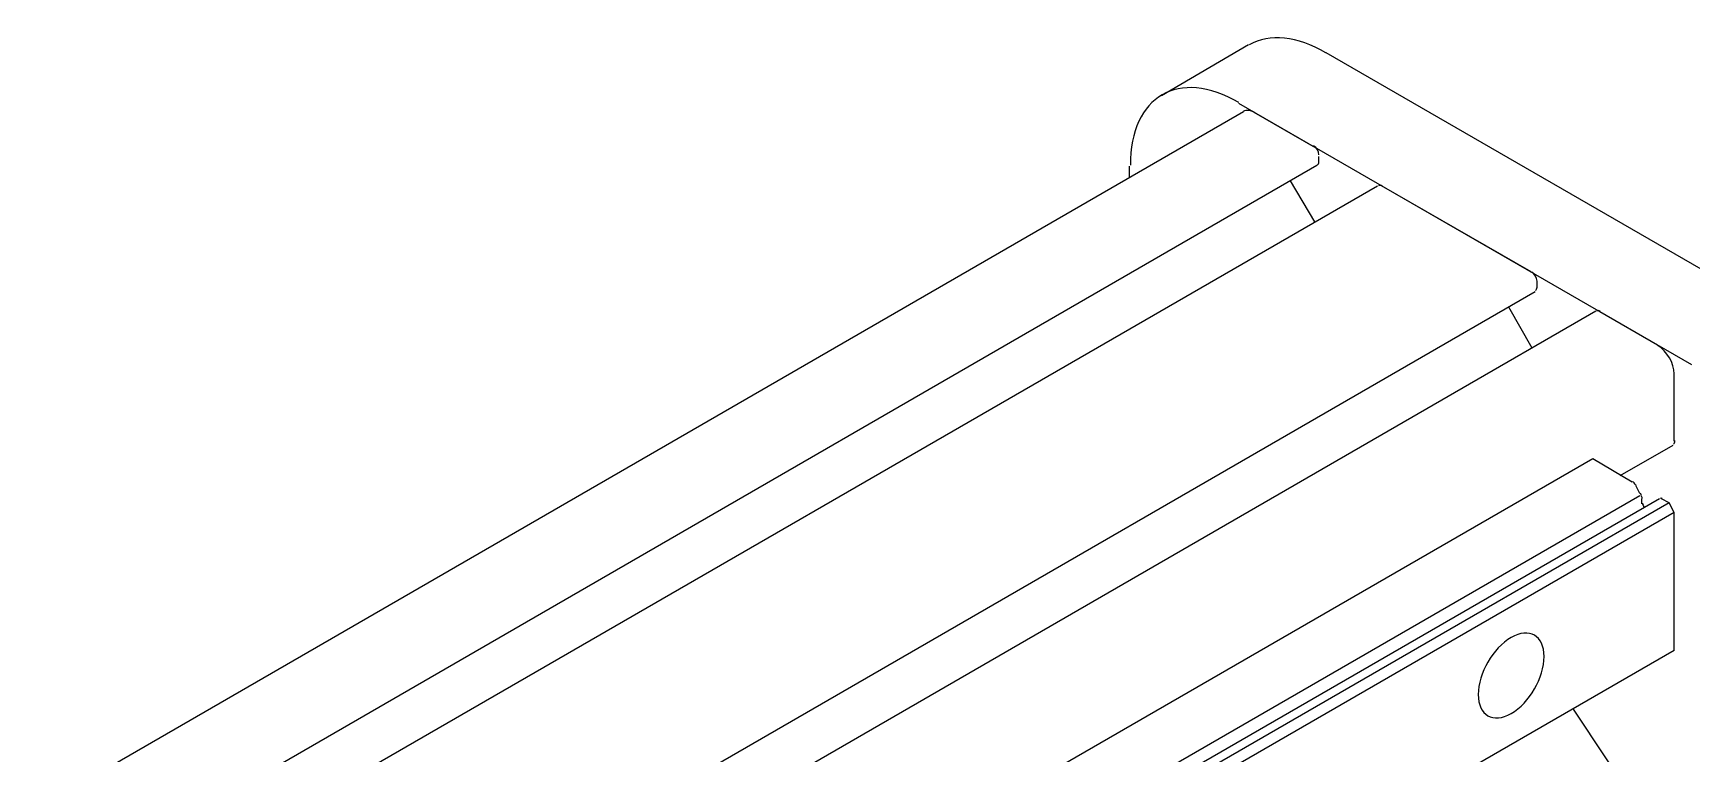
# Model space of a CAD drawing. Extents: x 23 to 317, y -101 to 289.
# Drawn here: x 195.46 to 220.91, y 167.58 to 178.63 of the extents above; entities that cross this region are included whole.
import ezdxf

# ---------------------------------------------------------------- set-up
doc = ezdxf.new("R2010")
doc.units = 0
doc.layers.get('0').update_dxf_attribs({"linetype": 'CONTINUOUS'})

msp = doc.modelspace()

# ---------------------------------------------------------------- linework, layer by layer
at = {"color": 7}
for points in [[(214.104813, 178.456159), (212.769011, 177.67569)], [(215.290526, 178.336087), (222.239703, 174.328679)], [(181.114986, 158.419117), (214.029768, 177.435546)], [(220.9039, 173.54821), (213.954723, 177.555618)], [(215.095409, 176.895221), (214.194868, 177.420537)], [(181.114986, 156.948233), (215.155445, 176.61005)], [(212.273713, 176.595041), (212.273713, 176.429942)], [(215.185463, 176.655077), (215.185463, 176.745131)], [(215.125427, 175.739527), (214.750201, 176.369906)], [(181.114986, 156.107727), (216.086004, 176.29486)], [(218.44242, 174.974067), (216.14604, 176.29486)], [(218.532475, 174.733922), (218.532475, 174.823976)], [(181.114986, 153.075905), (218.502457, 174.673886)], [(181.940482, 152.715689), (219.433016, 174.373706)], [(218.457429, 173.803363), (218.097213, 174.433742)], [(220.378584, 173.84839), (219.493052, 174.358697)], [(220.633737, 172.377506), (220.633737, 173.413128)], [(219.808241, 171.85219), (220.618728, 172.31747)], [(219.387989, 172.107344), (182.961095, 151.079705)], [(219.98835, 171.747127), (219.387989, 172.107344)], [(220.108422, 171.537001), (183.591474, 150.449327)], [(220.408602, 171.491974), (183.786591, 150.344263)], [(220.13844, 171.416929), (220.13844, 171.491974)], [(220.633737, 169.165576), (220.633737, 171.281848), (220.558692, 171.431938), (220.43862, 171.491974)], [(220.558692, 171.431938), (183.906663, 150.269218)], [(220.633737, 171.281848), (184.086772, 150.179164)], [(220.633737, 169.165576), (184.522033, 148.318046)], [(219.087808, 168.265034), (221.099017, 165.233212)]]:
    msp.add_lwpolyline(points, dxfattribs=at)
for points in [[(215.294118, 178.335261), (214.851861, 178.591836), (214.42813, 178.634791), (214.116141, 178.454678)], [(213.958315, 177.569801), (213.037363, 178.10409), (212.292535, 177.674097), (212.294696, 176.609384)], [(214.201759, 177.415489), (214.135779, 177.453776), (214.072566, 177.460192), (214.026027, 177.433324)], [(215.18407, 176.767615), (215.184934, 176.818874), (215.149299, 176.8806), (215.104478, 176.905484)], [(215.159194, 176.61012), (215.174707, 176.619076), (215.183655, 176.637937), (215.18407, 176.662552)], [(216.155109, 176.290114), (216.133585, 176.302064), (216.112778, 176.303746), (216.097264, 176.29479)], [(218.531082, 174.831451), (218.531946, 174.88271), (218.496311, 174.944436), (218.451489, 174.96932)], [(218.506205, 174.688966), (218.521719, 174.697922), (218.530667, 174.716782), (218.531082, 174.741397)], [(219.502121, 174.368959), (219.480597, 174.380909), (219.459789, 174.382591), (219.444276, 174.373635)], [(220.634866, 173.411353), (220.634527, 173.570205), (220.522871, 173.763614), (220.385476, 173.843342)], [(220.622477, 172.33255), (220.637991, 172.341505), (220.646939, 172.360366), (220.647354, 172.384981)], [(220.035974, 171.709333), (220.031236, 171.729307), (220.017125, 171.747366), (220.000261, 171.755039)], [(220.04235, 171.711913), (220.059447, 171.656137), (220.089132, 171.600664), (220.12677, 171.554157)], [(220.142693, 171.499614), (220.142941, 171.514744), (220.136675, 171.531258), (220.125865, 171.543967)], [(220.450531, 171.499886), (220.439512, 171.5049), (220.428479, 171.504921), (220.419861, 171.499946)], [(220.149196, 171.424297), (220.148852, 171.403347), (220.160922, 171.380532), (220.178769, 171.368396)], [(218.639538, 169.073511), (218.639143, 169.395219), (218.412814, 169.52588), (218.134019, 169.36535)], [(218.134019, 169.36535), (217.855224, 169.20482), (217.629537, 168.813889), (217.629933, 168.49218)], [(218.135452, 168.200341), (218.414247, 168.360871), (218.639934, 168.751802), (218.639538, 169.073511)], [(217.629933, 168.49218), (217.630328, 168.170472), (217.856657, 168.039811), (218.135452, 168.200341)]]:
    msp.add_open_spline(points, degree=3, dxfattribs=at)

doc.saveas('drawing.dxf')
